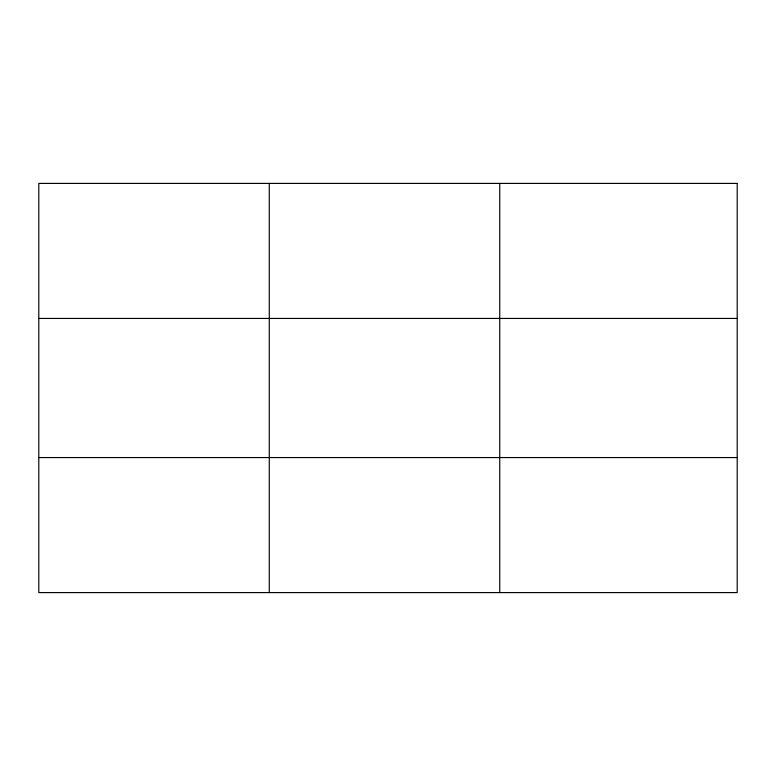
<?xml version="1.0" encoding="UTF-8"?>
<svg xmlns="http://www.w3.org/2000/svg" width="776" height="776" viewBox="0 0 776 776"><rect width="100%" height="100%" fill="white"/><g stroke="black" fill="none" stroke-linecap="round" stroke-linejoin="round"><path stroke-width="1.16" d="M269.272 183.408L269.272 592.592M499.744 183.408L499.744 592.592M38.8 318.441L737.2 318.441M38.8 457.559L737.2 457.559M737.2 183.408L737.2 592.592L38.8 592.592L38.8 183.408L737.2 183.408"/></g></svg>
